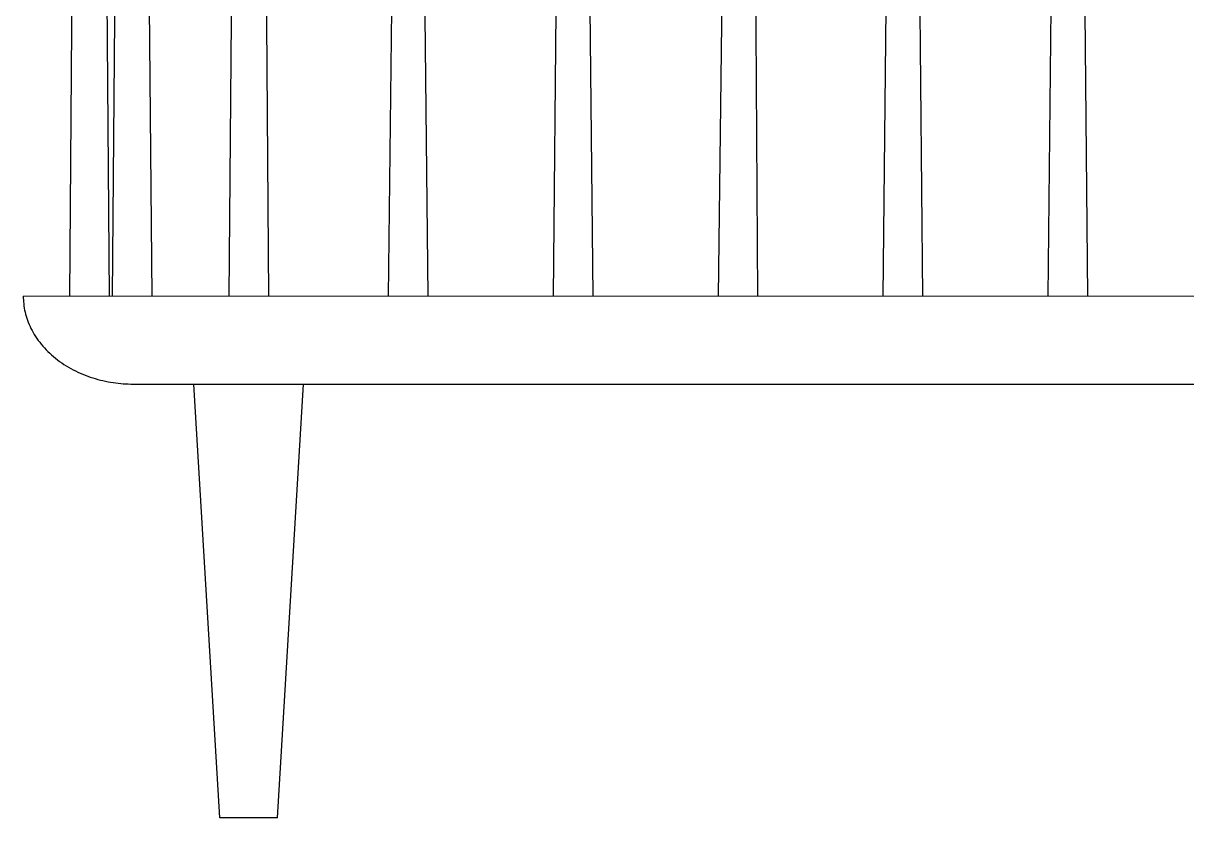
# Model space of a CAD drawing. Header units: inches. Extents: x 0 to 7318, y 0 to 812.
# Drawn here: x 1822 to 2351, y 15 to 376 of the extents above; entities that cross this region are included whole.
import ezdxf

# ---------------------------------------------------------------- set-up
doc = ezdxf.new("R2010")
doc.units = ezdxf.units.IN
doc.header["$MEASUREMENT"] = 0

# ---------------------------------------------------------------- blocks, each defined once
blk = doc.blocks.new('SC2_LEFT')
at = {"color": 7}
for points in [[(1845.55, 638.72, 0), (1842.63, 252.16, 0)], [(1857.8, 620.45, 0), (1860.63, 252.16, 0)], [(1865.13, 612.81, 0), (1862.11, 252.16, 0)], [(1876.17, 603.56, 0), (1878.91, 383.82, 0), (1880.11, 252.16, 0)], [(1918, 580.68, 0), (1917.02, 490.95, 0), (1916.32, 395.89, 0), (1915.16, 252.16, 0)], [(1930.48, 575.99, 0), (1931.4, 447.66, 0), (1932.05, 397.59, 0), (1933.16, 252.16, 0)], [(1991.06, 560.79, 0), (1989.18, 395.63, 0), (1987.63, 252.16, 0)], [(2003.35, 558.8, 0), (2004.16, 393.82, 0), (2005.63, 252.16, 0)], [(2065.64, 552.53, 0), (2065.28, 485.45, 0), (2064.94, 453.45, 0), (2064.24, 426.96, 0), (2064.02, 398.07, 0), (2062.63, 252.16, 0)], [(2077.63, 552.2, 0), (2078.5, 454.42, 0), (2078.91, 415.53, 0), (2079.08, 397.88, 0), (2080.63, 252.16, 0)], [(2140.63, 552.2, 0), (2139.29, 388.58, 0), (2137.63, 252.16, 0)], [(2152.63, 552.2, 0), (2152.88, 521.19, 0), (2154.05, 420.08, 0), (2154.21, 407.82, 0), (2154.69, 397.84, 0), (2155.63, 252.16, 0)], [(2215.63, 552.2, 0), (2215.16, 484.54, 0), (2214.14, 397.68, 0), (2212.63, 252.16, 0)], [(2227.63, 552.2, 0), (2228.89, 430.42, 0), (2229.27, 397.83, 0), (2230.63, 252.16, 0)], [(2290.63, 552.2, 0), (2289.06, 397.8, 0), (2287.63, 252.16, 0)], [(2302.63, 552.2, 0), (2304.21, 397.69, 0), (2305.63, 252.16, 0)], [(1821.63, 252.16, 0), (2570.28, 252.23, 0), (2621.63, 252.16, 0)], [(1821.63, 252.16, 0), (1821.64, 251.27, 0)], [(1821.64, 251.27, 0), (1821.68, 250.38, 0)], [(1821.68, 250.38, 0), (1821.74, 249.48, 0)], [(1821.74, 249.48, 0), (1821.83, 248.57, 0)], [(1821.83, 248.57, 0), (1821.95, 247.65, 0)], [(1821.95, 247.65, 0), (1822.09, 246.73, 0)], [(1822.09, 246.73, 0), (1822.26, 245.81, 0)], [(1822.26, 245.81, 0), (1822.46, 244.88, 0)], [(1822.46, 244.88, 0), (1822.69, 243.95, 0)], [(1822.69, 243.95, 0), (1822.95, 243.02, 0)], [(1822.95, 243.02, 0), (1823.24, 242.09, 0)], [(1823.24, 242.09, 0), (1823.56, 241.16, 0)], [(1823.56, 241.16, 0), (1823.91, 240.22, 0)], [(1823.91, 240.22, 0), (1824.29, 239.29, 0)], [(1824.29, 239.29, 0), (1824.7, 238.36, 0)], [(1824.7, 238.36, 0), (1825.14, 237.44, 0)], [(1825.14, 237.44, 0), (1825.61, 236.52, 0)], [(1825.61, 236.52, 0), (1826.11, 235.6, 0)], [(1826.11, 235.6, 0), (1826.65, 234.69, 0)], [(1826.65, 234.69, 0), (1827.21, 233.79, 0)], [(1827.21, 233.79, 0), (1827.81, 232.9, 0)], [(1827.81, 232.9, 0), (1828.44, 232.01, 0)], [(1828.44, 232.01, 0), (1829.09, 231.14, 0)], [(1829.09, 231.14, 0), (1829.78, 230.27, 0)], [(1829.78, 230.27, 0), (1830.49, 229.42, 0)], [(1830.49, 229.42, 0), (1831.24, 228.58, 0)], [(1831.24, 228.58, 0), (1832.01, 227.76, 0)], [(1832.01, 227.76, 0), (1832.81, 226.95, 0)], [(1832.81, 226.95, 0), (1833.64, 226.16, 0)], [(1833.64, 226.16, 0), (1834.49, 225.38, 0)], [(1834.49, 225.38, 0), (1835.37, 224.62, 0)], [(1835.37, 224.62, 0), (1836.27, 223.88, 0)], [(1836.27, 223.88, 0), (1837.2, 223.16, 0)], [(1837.2, 223.16, 0), (1838.15, 222.45, 0)], [(1838.15, 222.45, 0), (1839.12, 221.77, 0)], [(1839.12, 221.77, 0), (1840.11, 221.11, 0)], [(1840.11, 221.11, 0), (1841.12, 220.47, 0)], [(1841.12, 220.47, 0), (1842.16, 219.85, 0)], [(1842.16, 219.85, 0), (1843.2, 219.25, 0)], [(1843.2, 219.25, 0), (1844.27, 218.68, 0)], [(1844.27, 218.68, 0), (1845.35, 218.13, 0)], [(1845.35, 218.13, 0), (1846.44, 217.61, 0)], [(1846.44, 217.61, 0), (1847.55, 217.11, 0)], [(1847.55, 217.11, 0), (1848.66, 216.63, 0)], [(1848.66, 216.63, 0), (1849.79, 216.18, 0)], [(1849.79, 216.18, 0), (1850.93, 215.75, 0)], [(1850.93, 215.75, 0), (1852.07, 215.35, 0)], [(1852.07, 215.35, 0), (1853.22, 214.97, 0)], [(1853.22, 214.97, 0), (1854.38, 214.62, 0)], [(1854.38, 214.62, 0), (1855.54, 214.29, 0)], [(1855.54, 214.29, 0), (1856.7, 213.99, 0)], [(1856.7, 213.99, 0), (1857.87, 213.71, 0)], [(1857.87, 213.71, 0), (1859.04, 213.45, 0)], [(1859.04, 213.45, 0), (1860.2, 213.22, 0)], [(1860.2, 213.22, 0), (1861.37, 213.01, 0)], [(1861.37, 213.01, 0), (1862.53, 212.83, 0)], [(1862.53, 212.83, 0), (1863.69, 212.67, 0)], [(1863.69, 212.67, 0), (1864.84, 212.53, 0)], [(1864.84, 212.53, 0), (1865.99, 212.42, 0)], [(1865.99, 212.42, 0), (1867.13, 212.32, 0)], [(1867.13, 212.32, 0), (1868.27, 212.25, 0)], [(1868.27, 212.25, 0), (1869.4, 212.2, 0)], [(1869.4, 212.2, 0), (1870.52, 212.17, 0)], [(1870.52, 212.17, 0), (1871.63, 212.16, 0)], [(1871.63, 212.16, 0), (2571.63, 212.16, 0)], [(1910.96, 14.94, 0), (1899.13, 212.16, 0)], [(1937.31, 14.96, 0), (1949.14, 212.16, 0)], [(1937.31, 14.96, 0), (1910.96, 14.94, 0)]]:
    blk.add_polyline3d(points, dxfattribs=at)

msp = doc.modelspace()

# ---------------------------------------------------------------- block references
msp.add_blockref('SC2_LEFT', (0, 0))

doc.saveas('drawing.dxf')
